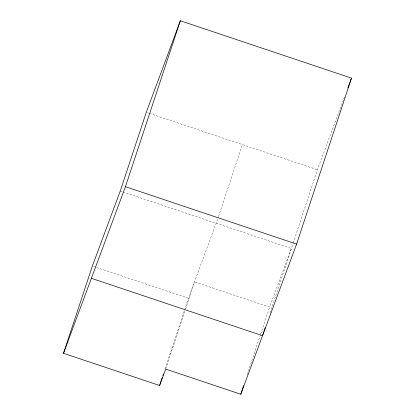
<?xml version="1.0" encoding="UTF-8"?>
<svg xmlns="http://www.w3.org/2000/svg" width="415" height="415" viewBox="0 0 415 415"><rect width="100%" height="100%" fill="white"/><g stroke="black" fill="none" stroke-linecap="round" stroke-linejoin="round"><path stroke-width="0.31" stroke-dasharray="2.08 1.56" d="M165.077 368.925L188.431 298.302L218.347 217.169M165.901 368.468L185.396 309.512M185.604 308.9L194.536 281.878L269.615 307.048L291.387 248.486L123.286 192.135M218.549 216.552L242.355 144.576M247.273 374.6L260.475 334.682M260.677 334.07L269.615 307.048M270.061 312.967L293.016 243.569M293.218 242.951L317.428 169.745L344.502 96.939M147.496 112.776L148.715 113.186M149.327 113.388L317.428 169.745M120.226 191.108L122.674 191.927M93.572 266.503L96.021 267.322M96.633 267.53L188.431 298.302"/><path stroke-width="0.62" d="M63.505 353.295L92.348 266.093L120.226 191.108L146.272 112.361L180.333 20.75L351.495 78.129L296.611 244.077L240.773 394.25L165.699 369.08L159.593 385.504L63.505 353.295L125.449 186.698L180.333 20.75M159.593 385.504L162.234 377.526M162.841 375.679L163.448 373.837M240.773 394.25L243.615 385.654M265.185 327.71L262.55 335.688L91.388 278.309M347.884 87.84L351.495 78.129M125.449 186.698L296.611 244.077"/></g></svg>
